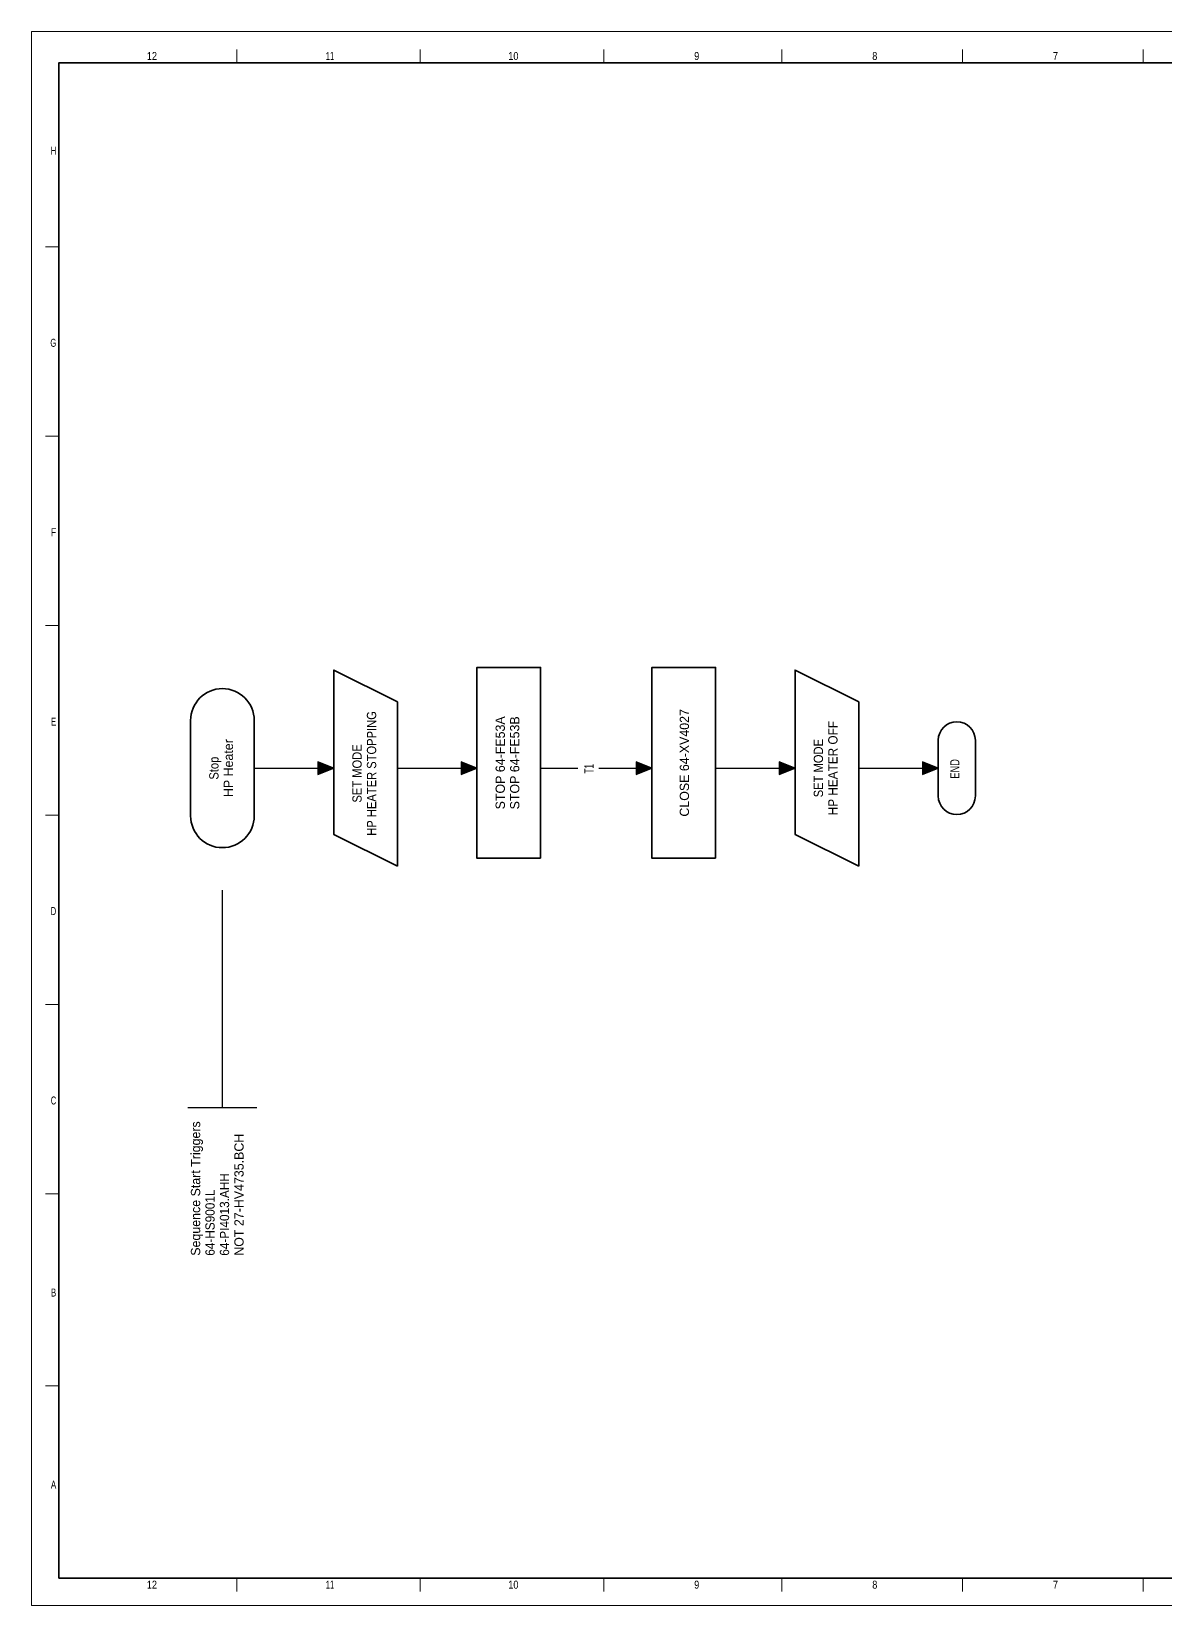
# Model space of a CAD drawing. Header units: millimetres. Extents: x 0 to 841, y 0 to 594.
# Drawn here: x 0 to 428, y 0 to 594 of the extents above; entities that cross this region are included whole.
import ezdxf
from ezdxf.enums import TextEntityAlignment as Align

# ---------------------------------------------------------------- set-up
doc = ezdxf.new("R2010")
doc.units = ezdxf.units.MM
doc.header["$LTSCALE"] = 1.2
for name, color, linetype, lineweight in [('1', 7, 'Continuous', 13), ('2', 7, 'Continuous', 35), ('4', 7, 'Continuous', 35), ('9', 7, 'Continuous', 13)]:
    doc.layers.add(name, color=color, linetype=linetype, lineweight=lineweight)
doc.layers.add('36', color=7, linetype='Continuous')

msp = doc.modelspace()

# ---------------------------------------------------------------- hatches: boundary and pattern name
at = {"layer": '1'}
for points in [[(108, 318.4), (108, 313.6), (114, 316)], [(162, 318.4), (162, 313.6), (168, 316)], [(228, 318.4), (228, 313.6), (234, 316)], [(282, 318.4), (282, 313.6), (288, 316)], [(336, 318.4), (336, 313.6), (342, 316)]]:
    msp.add_hatch(color=256, dxfattribs=at).paths.add_polyline_path(points)

# ---------------------------------------------------------------- linework, layer by layer
for p, q in [((77.491, 587.261), (77.491, 582.228)), ((77.491, 587.261), (77.491, 582.228)), ((146.654, 587.261), (146.654, 582.228)), ((146.654, 587.261), (146.654, 582.228)), ((215.817, 587.261), (215.817, 582.228)), ((215.817, 587.261), (215.817, 582.228)), ((282.976, 587.261), (282.976, 582.228)), ((282.976, 587.261), (282.976, 582.228)), ((351.136, 587.261), (351.136, 582.228)), ((351.136, 587.261), (351.136, 582.228)), ((419.297, 587.261), (419.297, 582.228)), ((419.297, 587.261), (419.297, 582.228)), ((10.333, 512.761), (5.321, 512.761)), ((10.333, 512.761), (5.321, 512.761)), ((10.333, 441.28), (5.321, 441.28)), ((10.333, 441.28), (5.321, 441.28)), ((10.333, 369.799), (5.321, 369.799)), ((10.333, 369.799), (5.321, 369.799)), ((10.333, 298.318), (5.321, 298.318)), ((10.333, 298.318), (5.321, 298.318)), ((10.333, 226.838), (5.321, 226.838)), ((10.333, 226.838), (5.321, 226.838)), ((10.333, 155.357), (5.321, 155.357)), ((10.333, 155.357), (5.321, 155.357)), ((10.333, 82.869), (5.321, 82.869)), ((10.333, 82.869), (5.321, 82.869)), ((77.491, 10.382), (77.491, 5.348)), ((77.491, 10.382), (77.491, 5.348)), ((146.654, 10.382), (146.654, 5.348)), ((146.654, 10.382), (146.654, 5.348)), ((215.817, 10.382), (215.817, 5.348)), ((215.817, 10.382), (215.817, 5.348)), ((282.976, 10.382), (282.976, 5.348)), ((282.976, 10.382), (282.976, 5.348)), ((351.136, 10.382), (351.136, 5.348)), ((351.136, 10.382), (351.136, 5.348)), ((419.297, 10.382), (419.297, 5.348)), ((419.297, 10.382), (419.297, 5.348))]:
    msp.add_line(p, q, dxfattribs=at)
at = {"layer": '1', "lineweight": 25}
for p, q in [((84, 316), (110, 316)), ((102, 316.002), (109.2, 316.002)), ((138, 316), (164, 316)), ((156, 316.002), (163.2, 316.002)), ((192, 316), (206, 316)), ((214, 316), (230, 316)), ((222, 316.002), (229.2, 316.002)), ((258, 316), (284, 316)), ((276, 316.002), (283.2, 316.002)), ((312, 316), (338, 316)), ((330, 316.002), (337.2, 316.002)), ((72, 188), (72, 270)), ((59, 188), (85, 188)), ((10.333, 10.382), (10.333, 156.364))]:
    msp.add_line(p, q, dxfattribs=at)
at = {"layer": '1', "lineweight": 35}
msp.add_line((648.95, 10.382), (10.333, 10.382), dxfattribs=at)
msp.add_lwpolyline([(829.263, 112.014), (829.263, 582.228), (10.333, 582.228), (10.333, 10.382)], dxfattribs=at)
msp.add_lwpolyline([(829.263, 112.014), (829.263, 582.228), (10.333, 582.228), (10.333, 10.382)], dxfattribs=at)
at = {"layer": '1', "lineweight": 25}
for points in [[(108, 318.4), (108, 313.6), (114, 316)], [(162, 318.4), (162, 313.6), (168, 316)], [(228, 318.4), (228, 313.6), (234, 316)], [(282, 318.4), (282, 313.6), (288, 316)], [(336, 318.4), (336, 313.6), (342, 316)]]:
    msp.add_lwpolyline(points, close=True, dxfattribs=at)
for points in [[(109.2, 317.202), (112.201, 316.002), (109.2, 314.803)], [(109.2, 314.803), (109.68, 316.002), (109.2, 317.202)], [(163.2, 317.202), (166.201, 316.002), (163.2, 314.803)], [(163.2, 314.803), (163.68, 316.002), (163.2, 317.202)], [(229.2, 317.202), (232.201, 316.002), (229.2, 314.803)], [(229.2, 314.803), (229.68, 316.002), (229.2, 317.202)], [(283.2, 317.202), (286.201, 316.002), (283.2, 314.803)], [(283.2, 314.803), (283.68, 316.002), (283.2, 317.202)], [(337.2, 317.202), (340.201, 316.002), (337.2, 314.803)], [(337.2, 314.803), (337.68, 316.002), (337.2, 317.202)], [(648.95, 10.382), (10.333, 10.382), (10.333, 156.364)]]:
    msp.add_lwpolyline(points, dxfattribs=at)
at = {"layer": '2'}
for points in [[(138.029, 279), (138.029, 341), (114.029, 353), (114.029, 291)], [(191.998, 282), (192.002, 354), (168.001, 354), (167.998, 282)], [(257.998, 282), (258.002, 354), (234.001, 354), (233.998, 282)], [(312.029, 279), (312.029, 341), (288.029, 353), (288.029, 291)]]:
    msp.add_lwpolyline(points, close=True, dxfattribs=at)
at = {"layer": '4'}
for p, q in [((60, 334), (60, 298)), ((84, 298), (84, 334)), ((342, 326.5), (342, 305.5)), ((356, 305.5), (356, 326.5))]:
    msp.add_line(p, q, dxfattribs=at)
for centre, radius, start, end in [((72, 334), 12, 0, 180), ((349, 326.5), 7, 0, 180), ((349, 305.5), 7, 180, 0), ((72, 298), 12, 180, 0)]:
    msp.add_arc(centre, radius, start, end, dxfattribs=at)
at = {"layer": '9'}
msp.add_lwpolyline([(0, 0), (841, 0), (841, 594), (0, 594)], close=True, dxfattribs=at)
msp.add_lwpolyline([(0, 0), (841, 0), (841, 594), (0, 594)], close=True, dxfattribs=at)

# ---------------------------------------------------------------- texts
at = {"layer": '1'}
for s, width, p in [('12', 0.85, (45.415, 583.235)), ('12', 0.85, (45.415, 583.235)), ('11', 0.65, (112.577, 583.235)), ('11', 0.65, (112.577, 583.235)), ('10', 0.85, (181.736, 583.235)), ('10', 0.85, (181.736, 583.235)), ('9', 0.85, (250.905, 583.235)), ('9', 0.85, (250.905, 583.235)), ('8', 0.85, (318.063, 583.235)), ('8', 0.85, (318.063, 583.235)), ('7', 0.85, (386.224, 583.235)), ('7', 0.85, (386.224, 583.235)), ('12', 0.85, (45.415, 6.354)), ('12', 0.85, (45.415, 6.354)), ('11', 0.65, (112.577, 6.354)), ('11', 0.65, (112.577, 6.354)), ('10', 0.85, (181.736, 6.354)), ('10', 0.85, (181.736, 6.354)), ('9', 0.85, (250.905, 6.354)), ('9', 0.85, (250.905, 6.354)), ('8', 0.85, (318.063, 6.354)), ('8', 0.85, (318.063, 6.354)), ('7', 0.85, (386.224, 6.354)), ('7', 0.85, (386.224, 6.354))]:
    msp.add_text(s, height=3.02, dxfattribs=dict(at, width=width)).set_placement(p, align=Align.CENTER)
for s, width, p in [('H', 0.65, (9.328, 547.494)), ('H', 0.65, (9.328, 547.494)), ('G', 0.65, (9.328, 475.007)), ('G', 0.65, (9.328, 475.007)), ('F', 0.8, (9.328, 403.526)), ('F', 0.8, (9.328, 403.526)), ('E', 0.75, (9.328, 332.045)), ('E', 0.75, (9.328, 332.045)), ('D', 0.65, (9.328, 260.565)), ('D', 0.65, (9.328, 260.565)), ('C', 0.65, (9.328, 189.083)), ('C', 0.65, (9.328, 189.083)), ('B', 0.75, (9.328, 116.596)), ('B', 0.75, (9.328, 116.596)), ('A', 0.75, (9.328, 44.109)), ('A', 0.75, (9.328, 44.109))]:
    msp.add_text(s, height=3.02, dxfattribs=dict(at, width=width)).set_placement(p, align=Align.RIGHT)
at = {"layer": '36'}
for s, width, p in [('HP HEATER STOPPING', 0.9, (130, 314)), ('HP HEATER OFF', 0.95, (304, 316)), ('SET MODE', 0.9, (298.54, 316)), ('SET MODE', 0.9, (124.54, 314)), ('Stop', 0.9, (70.54, 316))]:
    msp.add_text(s, height=3.5, rotation=90, dxfattribs=dict(at, width=width)).set_placement(p, align=Align.CENTER)
for s, p in [('STOP 64-FE53A', (178.54, 318)), ('STOP 64-FE53B', (184, 318)), ('CLOSE 64-XV4027', (248, 318)), ('HP Heater', (76, 316))]:
    msp.add_text(s, height=3.5, rotation=90, dxfattribs=at).set_placement(p, align=Align.CENTER)
for s, width, p in [('T1', 0.65, (212, 314)), ('END', 0.75, (350, 312)), ('64-PI4013.AHH', 0.95, (74.54, 132)), ('64-HS9001L', 0.95, (69.08, 132))]:
    msp.add_text(s, height=3.5, rotation=90, dxfattribs=dict(at, width=width)).set_placement(p)
for s, p in [('Sequence Start Triggers', (63.62, 132)), ('NOT 27-HV4735.BCH', (80, 132))]:
    msp.add_text(s, height=3.5, rotation=90, dxfattribs=at).set_placement(p)

doc.saveas('drawing.dxf')
